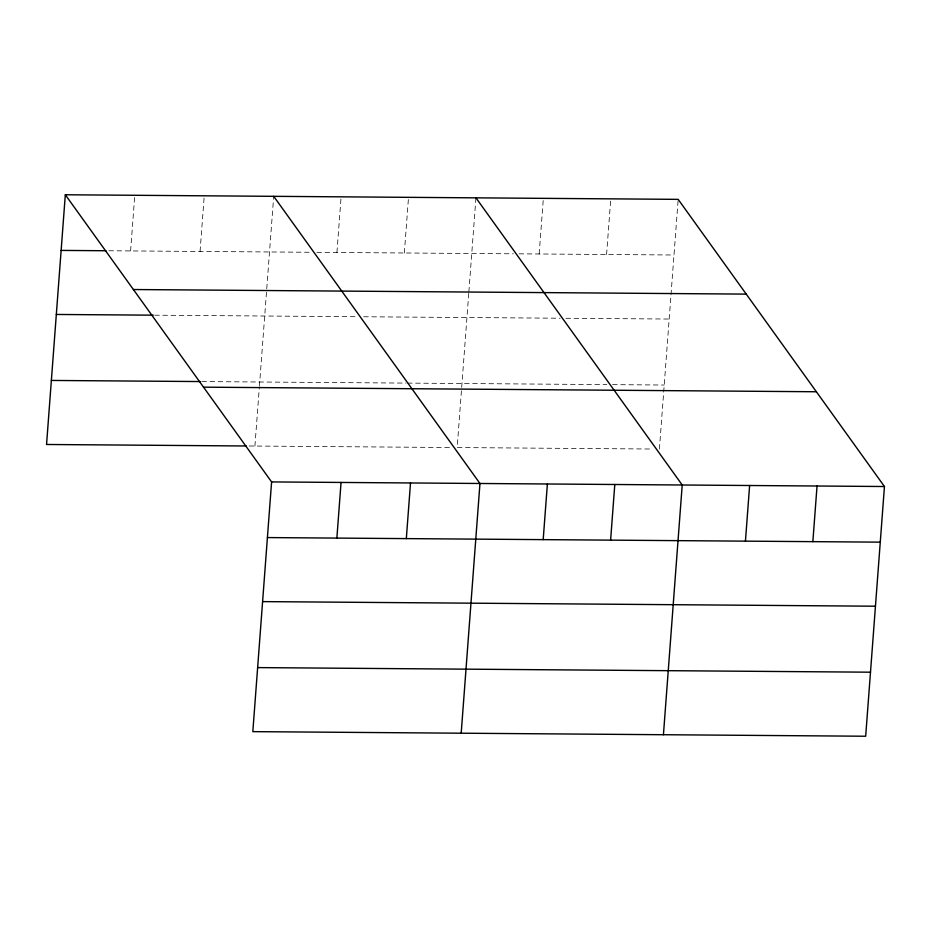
<?xml version="1.0" encoding="UTF-8"?>
<svg xmlns="http://www.w3.org/2000/svg" width="931" height="931" viewBox="0 0 931 931"><rect width="100%" height="100%" fill="white"/><g stroke="black" fill="none" stroke-linecap="round" stroke-linejoin="round"><path stroke-width="0.7" stroke-dasharray="4.66 3.49" d="M130.596 250.928L134.786 195.289M200.06 251.451L204.238 195.813M254.919 446.042L259.307 387.692M259.412 386.272L273.702 196.325M336.929 252.476L341.107 196.837M404.345 252.976L408.523 197.337M468.759 293.335L457.168 447.555L652.235 449.021M468.863 291.915L475.939 197.838M539.165 253.988L543.355 198.35M606.581 254.5L610.771 198.85M659.404 449.079L670.89 296.267M670.995 294.848L678.175 199.362M108.892 250.765L311.105 252.278M316.843 252.324L513.353 253.802M519.091 253.837L673.997 255.001M154.721 315.19L357.935 316.715M363.672 316.761L560.171 318.227M565.908 318.274L669.18 319.042M201.852 381.57L406.044 383.095M407.475 383.106L606.849 384.596M612.586 384.643L664.222 385.027M249.136 445.996L451.43 447.52"/><path stroke-width="1.4" d="M65.321 194.765L271.596 481.921L252.825 731.638L865.679 736.235L884.45 486.517L678.175 199.362L65.321 194.765L46.55 444.483L246.238 445.984M336.871 538.095L341.049 482.444M406.323 538.607L410.513 482.968M461.194 733.209L479.965 483.492L273.702 196.325M543.192 539.631L547.381 483.992M610.608 540.143L614.797 484.492M663.431 734.722L682.214 485.004L475.939 197.838M745.44 541.155L749.618 485.505M812.856 541.656L817.034 486.017M61.143 250.404L105.994 250.742M133.401 289.529L746.255 294.115M56.325 314.457L153.278 315.178M51.368 380.442L200.409 381.559M203.528 387.168L816.382 391.753M271.596 481.921L884.45 486.517M267.418 537.571L880.26 542.156M262.6 601.612L875.454 606.209M257.631 667.597L870.485 672.194"/></g></svg>
